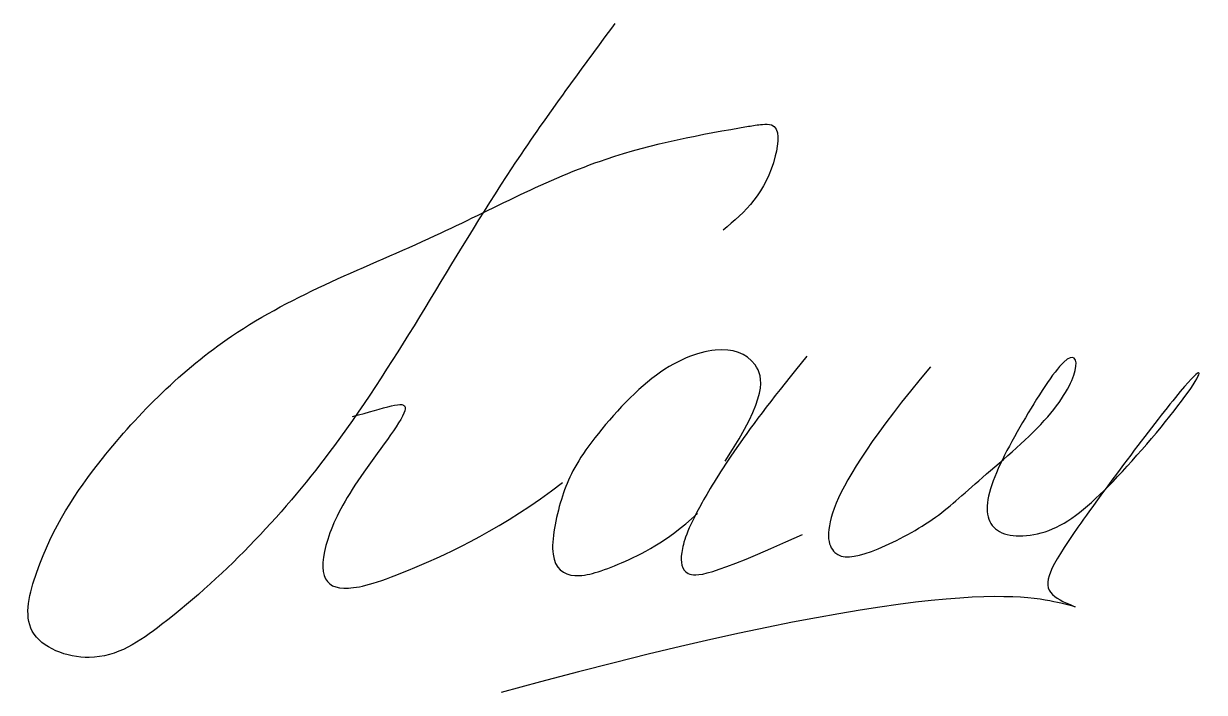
# Model space of a CAD drawing. Header units: millimetres. Extents: x 2183.75 to 2192.35, y 2038.12 to 2042.99.
import ezdxf

# ---------------------------------------------------------------- set-up
doc = ezdxf.new("R2010")
doc.units = ezdxf.units.MM

msp = doc.modelspace()

# ---------------------------------------------------------------- linework, layer by layer
at = {"color": 5}
msp.add_spline([(2188.0574, 2042.9937), (2187.3074, 2041.942), (2186.0149, 2039.9182), (2184.7543, 2038.6115), (2184.2277, 2038.3725), (2183.8128, 2038.5637), (2183.8447, 2038.994), (2184.3234, 2039.8226), (2185.2649, 2040.715), (2186.7489, 2041.448), (2187.9936, 2042.0057), (2189.0308, 2042.2448), (2189.133, 2042.2588), (2189.1994, 2042.2549), (2189.2267, 2042.0287), (2188.8479, 2041.4866)], degree=3, dxfattribs=at)
for points in [[(2188.8609, 2039.8036), (2189.1735, 2040.277), (2189.113, 2040.5589), (2188.8206, 2040.6596), (2188.3365, 2040.4784), (2187.8021, 2039.8641), (2187.6609, 2039.5519), (2187.5601, 2039.0685), (2187.7416, 2038.9275), (2188.0744, 2039.0383), (2188.4273, 2039.2095), (2188.6592, 2039.421)], [(2190.3566, 2040.4914), (2189.9435, 2039.9964), (2189.5668, 2039.4008), (2189.6273, 2039.0786), (2189.8895, 2039.1088), (2190.3836, 2039.3606), (2190.6559, 2039.6224), (2191.2508, 2040.1158), (2191.4626, 2040.5086), (2191.3719, 2040.6395), (2191.0189, 2040.0856), (2190.7265, 2039.5317), (2190.7971, 2039.2397), (2191.2508, 2039.2498), (2191.6845, 2039.6224), (2192.3399, 2040.4079), (2192.3601, 2040.5791), (2191.2811, 2039.139), (2191.1097, 2038.7966), (2191.7579, 2038.6675), (2190.386, 2038.9804), (2187.2281, 2038.1175)], [(2189.4559, 2040.569), (2189.0021, 2040.0151), (2188.6088, 2039.3908), (2188.5281, 2039.1189), (2188.5483, 2038.9577), (2188.7399, 2038.9577), (2189.4256, 2039.2699)], [(2186.1449, 2040.1302), (2186.3821, 2040.1875), (2186.6929, 2040.3277), (2186.1816, 2039.687), (2185.9511, 2039.2666), (2185.901, 2038.9262), (2186.0814, 2038.8461), (2186.4723, 2038.9562), (2187.2442, 2039.3166), (2187.6753, 2039.647)]]:
    msp.add_open_spline(points, degree=3, dxfattribs=at)

doc.saveas('drawing.dxf')
